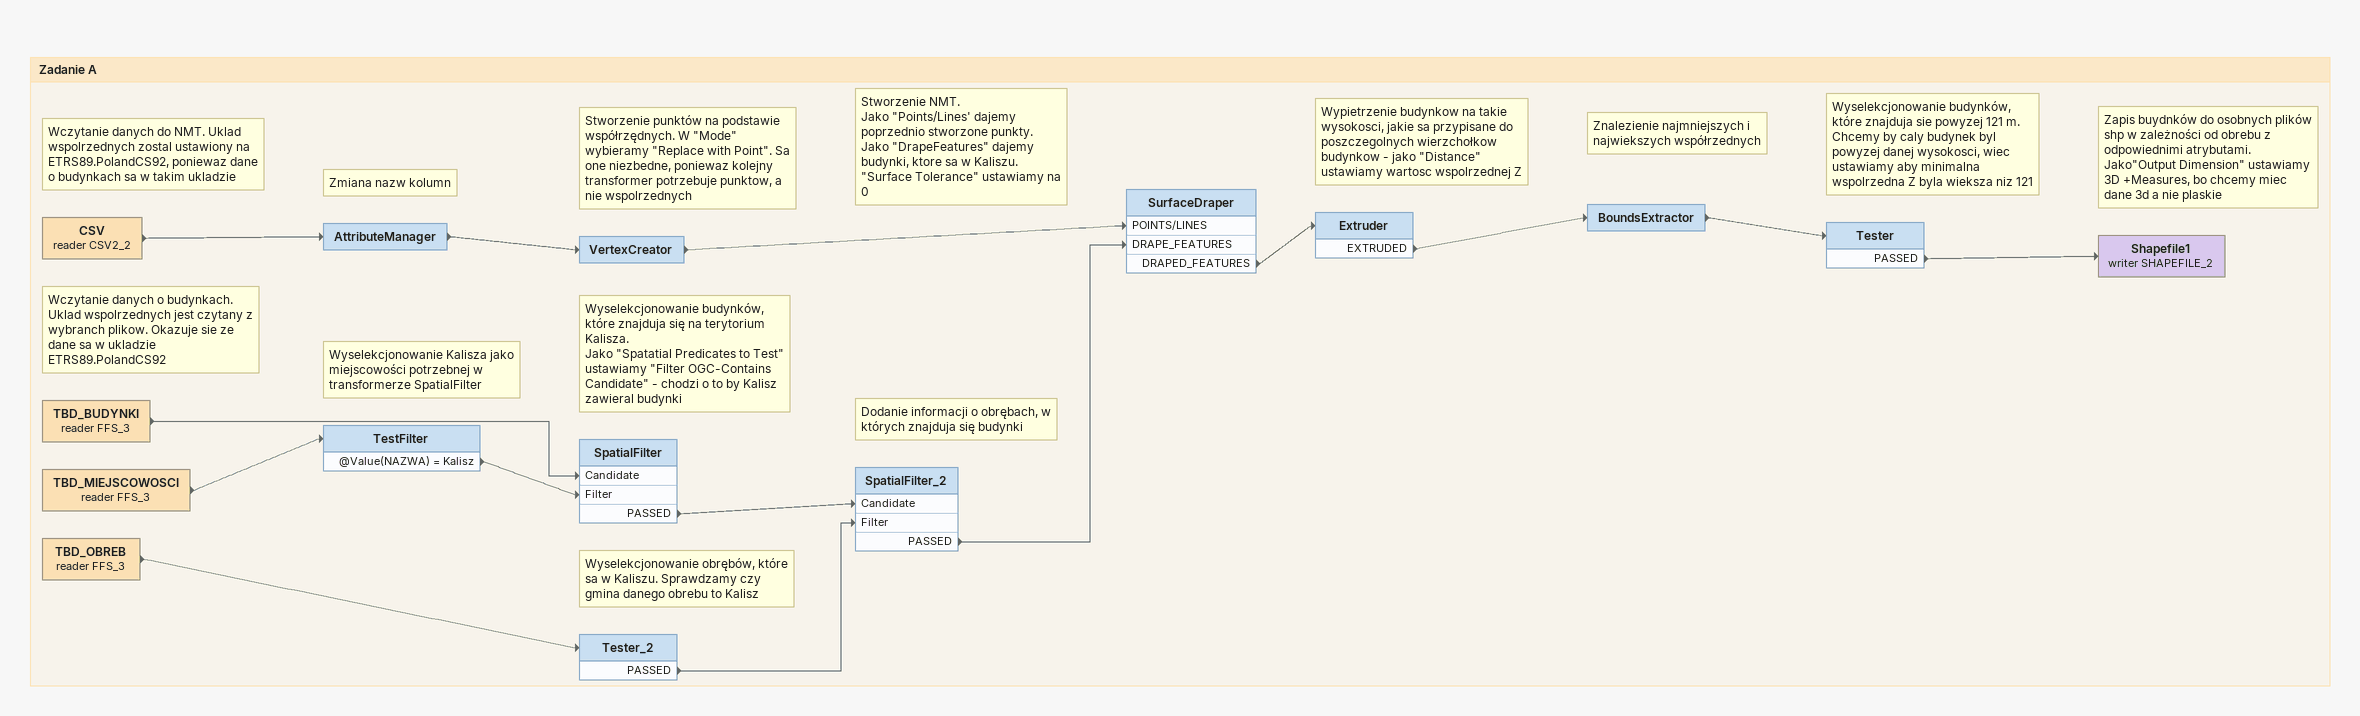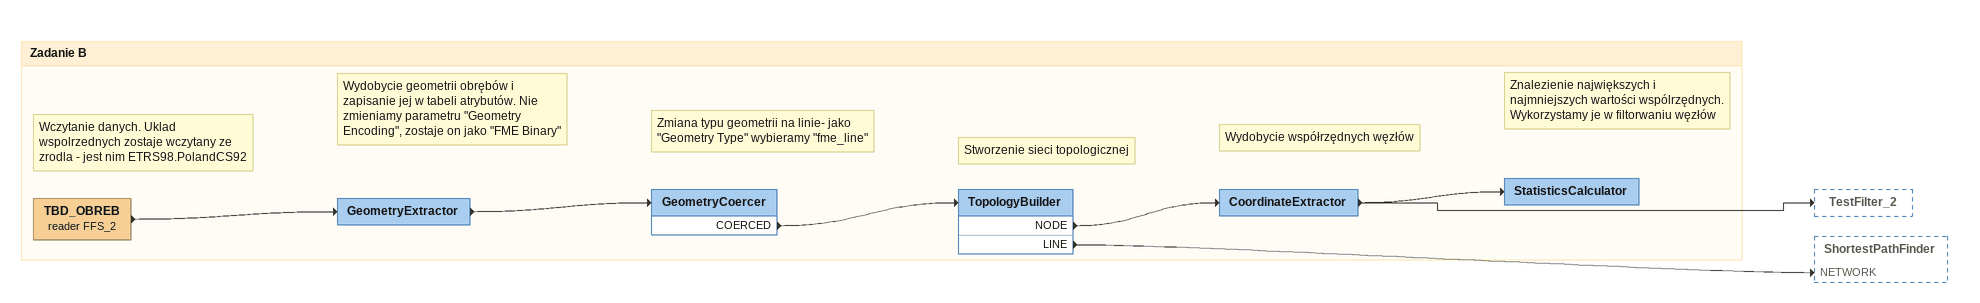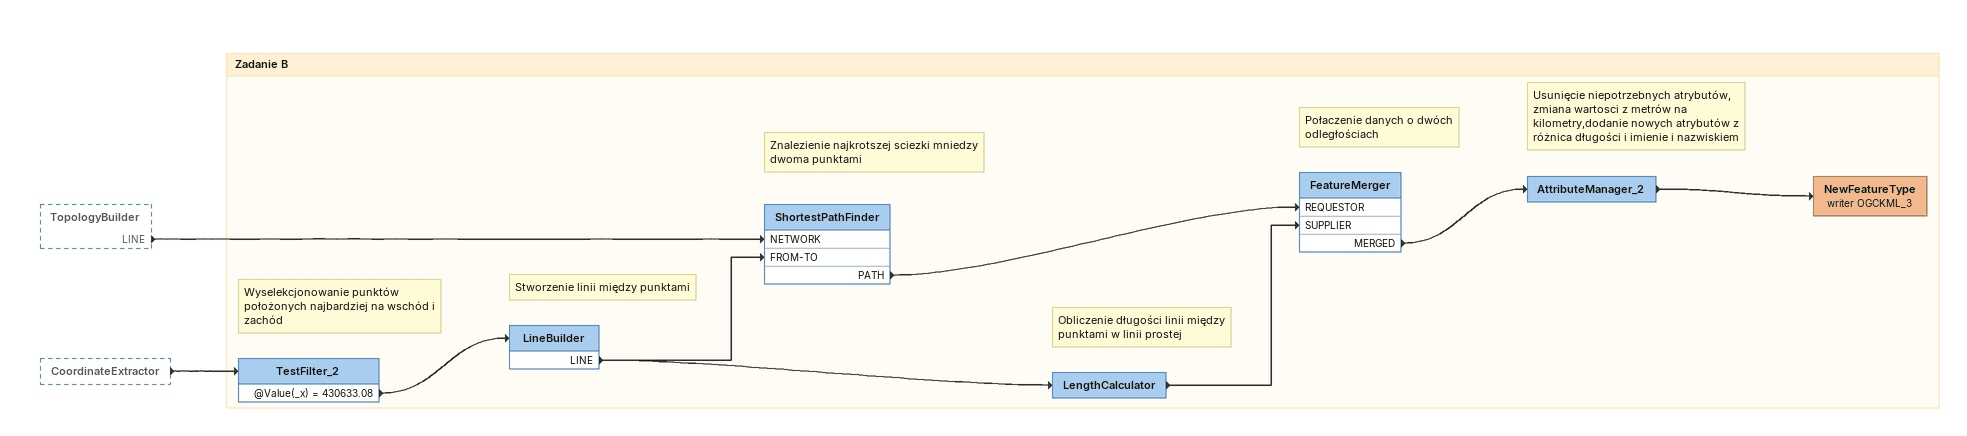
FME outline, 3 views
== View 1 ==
Bookmark: Zadanie A
Note: Wczytanie danych do NMT. Uklad wspolrzednych zostal ustawiony na ETRS89.PolandCS92, poniewaz dane o budynkach sa w takim ukladzie
Note: Wczytanie danych o budynkach. Uklad wspolrzednych jest czytany z wybranch plikow. Okazuje sie ze dane sa w ukladzie ETRS89.PolandCS92
CSV (reader CSV2_2)
    -> AttributeManager
Note: Zmiana nazw kolumn
AttributeManager
    -> VertexCreator
Note: Stworzenie punktów na podstawie współrzędnych. W "Mode" wybieramy "Replace with Point". Sa one niezbedne, poniewaz kolejny transformer potrzebuje punktow, a nie wspolrzednych
VertexCreator
    -> SurfaceDraper [POINTS/LINES]
TBD_BUDYNKI (reader FFS_3)
    -> SpatialFilter [Candidate]
TBD_MIEJSCOWOSCI (reader FFS_3)
    -> TestFilter
Note: Wyselekcjonowanie Kalisza jako miejscowości potrzebnej w transformerze SpatialFilter
TestFilter
    @Value(NAZWA) = Kalisz -> SpatialFilter [Filter]
Note: Wyselekcjonowanie budynków, które znajduja się na terytorium Kalisza. / Jako "Spatatial Predicates to Test" ustawiamy "Filter OGC-Contains Candidate" - chodzi o to by Kalisz zawieral budynki
SpatialFilter
    PASSED -> SpatialFilter_2 [Candidate]
TBD_OBREB (reader FFS_3)
    -> Tester_2
Note: Wyselekcjonowanie obrębów, które sa w Kaliszu. Sprawdzamy czy gmina danego obrebu to Kalisz
Tester_2
    PASSED -> SpatialFilter_2 [Filter]
Note: Dodanie informacji o obrębach, w których znajduja się budynki
SpatialFilter_2
    PASSED -> SurfaceDraper [DRAPE_FEATURES]
Note: Stworzenie NMT. / Jako "Points/Lines' dajemy poprzednio stworzone punkty. / Jako "DrapeFeatures" dajemy budynki, ktore sa w Kaliszu. / "Surface Tolerance" ustawiamy na 0
SurfaceDraper
    DRAPED_FEATURES -> Extruder
Note: Wypietrzenie budynkow na takie wysokosci, jakie sa przypisane do poszczegolnych wierzchołkow budynkow - jako "Distance" ustawiamy wartosc wspolrzednej Z
Extruder
    EXTRUDED -> BoundsExtractor
Note: Znalezienie najmniejszych i najwiekszych współrzednych
BoundsExtractor
    -> Tester
Note: Wyselekcjonowanie budynków, które znajduja sie powyzej 121 m. Chcemy by caly budynek byl powyzej danej wysokosci, wiec ustawiamy aby minimalna wspolrzedna Z byla wieksza niz 121
Tester
    PASSED -> Shapefile1 (writer SHAPEFILE_2)
Note: Zapis buydnków do osobnych plików shp w zależności od obrebu z odpowiednimi atrybutami. / Jako"Output Dimension" ustawiamy 3D +Measures, bo chcemy miec dane 3d a nie plaskie
Shapefile1 (writer SHAPEFILE_2)

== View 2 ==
Bookmark: Zadanie B
Note: Wczytanie danych. Uklad wspolrzednych zostaje wczytany ze zrodla - jest nim ETRS98.PolandCS92
TBD_OBREB (reader FFS_2)
    -> GeometryExtractor
Note: Wydobycie geometrii obrębów i zapisanie jej w tabeli atrybutów. Nie zmieniamy parametru "Geometry Encoding", zostaje on jako "FME Binary"
GeometryExtractor
    -> GeometryCoercer
Note: Zmiana typu geometrii na linie- jako "Geometry Type" wybieramy "fme_line"
GeometryCoercer
    COERCED -> TopologyBuilder
Note: Stworzenie sieci topologicznej
TopologyBuilder
    NODE -> CoordinateExtractor
    LINE -> ShortestPathFinder [NETWORK]
Note: Wydobycie współrzędnych węzłów
CoordinateExtractor
    -> StatisticsCalculator
    -> TestFilter_2
Note: Znalezienie największych i najmniejszych wartości wspólrzędnych. Wykorzystamy je w filtorwaniu węzłów
StatisticsCalculator

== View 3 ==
TopologyBuilder [outside]
    LINE -> ShortestPathFinder [NETWORK]
CoordinateExtractor [outside]
    -> TestFilter_2

Bookmark: Zadanie B
Note: Wyselekcjonowanie punktów położonych najbardziej na wschód i zachód
TestFilter_2
    @Value(_x) = 430633.08 -> LineBuilder
Note: Stworzenie linii między punktami
LineBuilder
    LINE -> ShortestPathFinder [FROM-TO]
    LINE -> LengthCalculator
Note: Znalezienie najkrotszej sciezki mniedzy dwoma punktami
ShortestPathFinder
    PATH -> FeatureMerger [REQUESTOR]
Note: Obliczenie długości linii między punktami w linii prostej
LengthCalculator
    -> FeatureMerger [SUPPLIER]
Note: Połaczenie danych o dwóch odległościach
FeatureMerger
    MERGED -> AttributeManager_2
Note: Usunięcie niepotrzebnych atrybutów, zmiana wartosci z metrów na kilometry,dodanie nowych atrybutów z różnica długości i imienie i nazwiskiem
AttributeManager_2
    -> NewFeatureType (writer OGCKML_3)
NewFeatureType (writer OGCKML_3)
